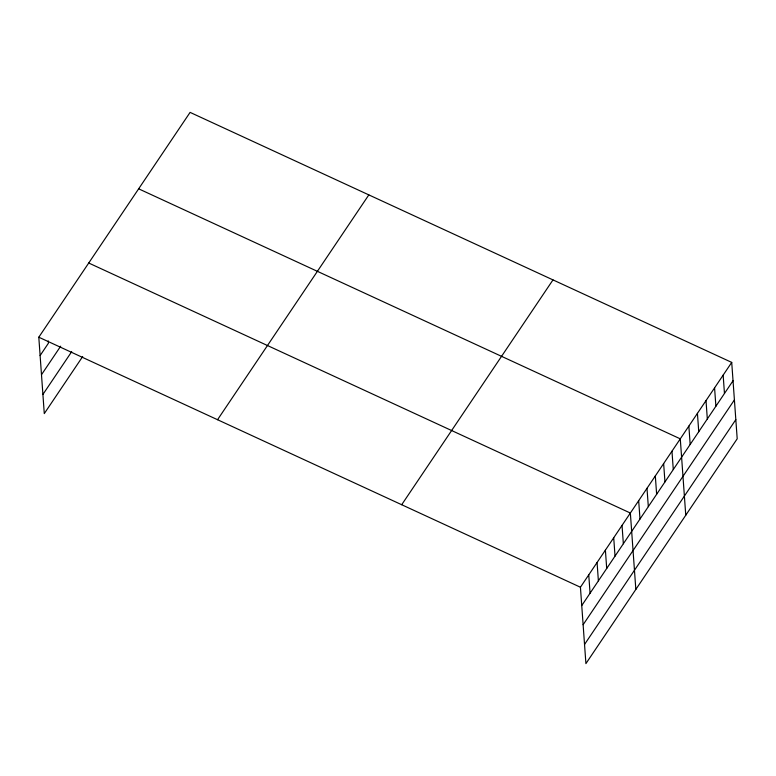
<?xml version="1.0" encoding="UTF-8"?>
<svg xmlns="http://www.w3.org/2000/svg" width="776" height="776" viewBox="0 0 776 776"><rect width="100%" height="100%" fill="white"/><g stroke="black" fill="none" stroke-linecap="round" stroke-linejoin="round"><path stroke-width="1.16" d="M82.683 356.533L44.28 413.598L38.8 337.211L190.091 112.384L731.72 362.402L737.2 438.789L585.909 663.616L580.429 587.228L731.72 362.402M40.119 355.553L48.432 343.186L48.267 340.897M41.487 374.711L60.693 346.174M42.903 394.45L71.702 351.644M217.542 419.719L368.833 194.883M401.696 504.72L552.987 279.894M581.748 605.571L733.039 380.744M583.115 624.728L734.416 399.902M584.532 644.458L735.823 419.632M138.652 188.82L680.28 438.838L685.761 515.235M88.726 263.015L630.355 513.033L635.835 589.42M38.8 337.211L580.429 587.228M723.154 375.138L724.464 393.48M714.58 387.874L715.889 406.226M706.005 400.62L707.324 418.962M697.43 413.356L698.749 431.708M688.855 426.102L690.174 444.444M671.967 451.205L673.277 469.548M663.645 463.573L664.954 481.915M655.322 475.93L656.632 494.283M647 488.298L648.319 506.65M638.677 500.665L639.996 519.008M622.032 525.4L623.351 543.743M613.719 537.758L615.028 556.111M605.396 550.126L606.706 568.478M597.074 562.493L598.383 580.836M588.751 574.861L590.07 593.203"/></g></svg>
